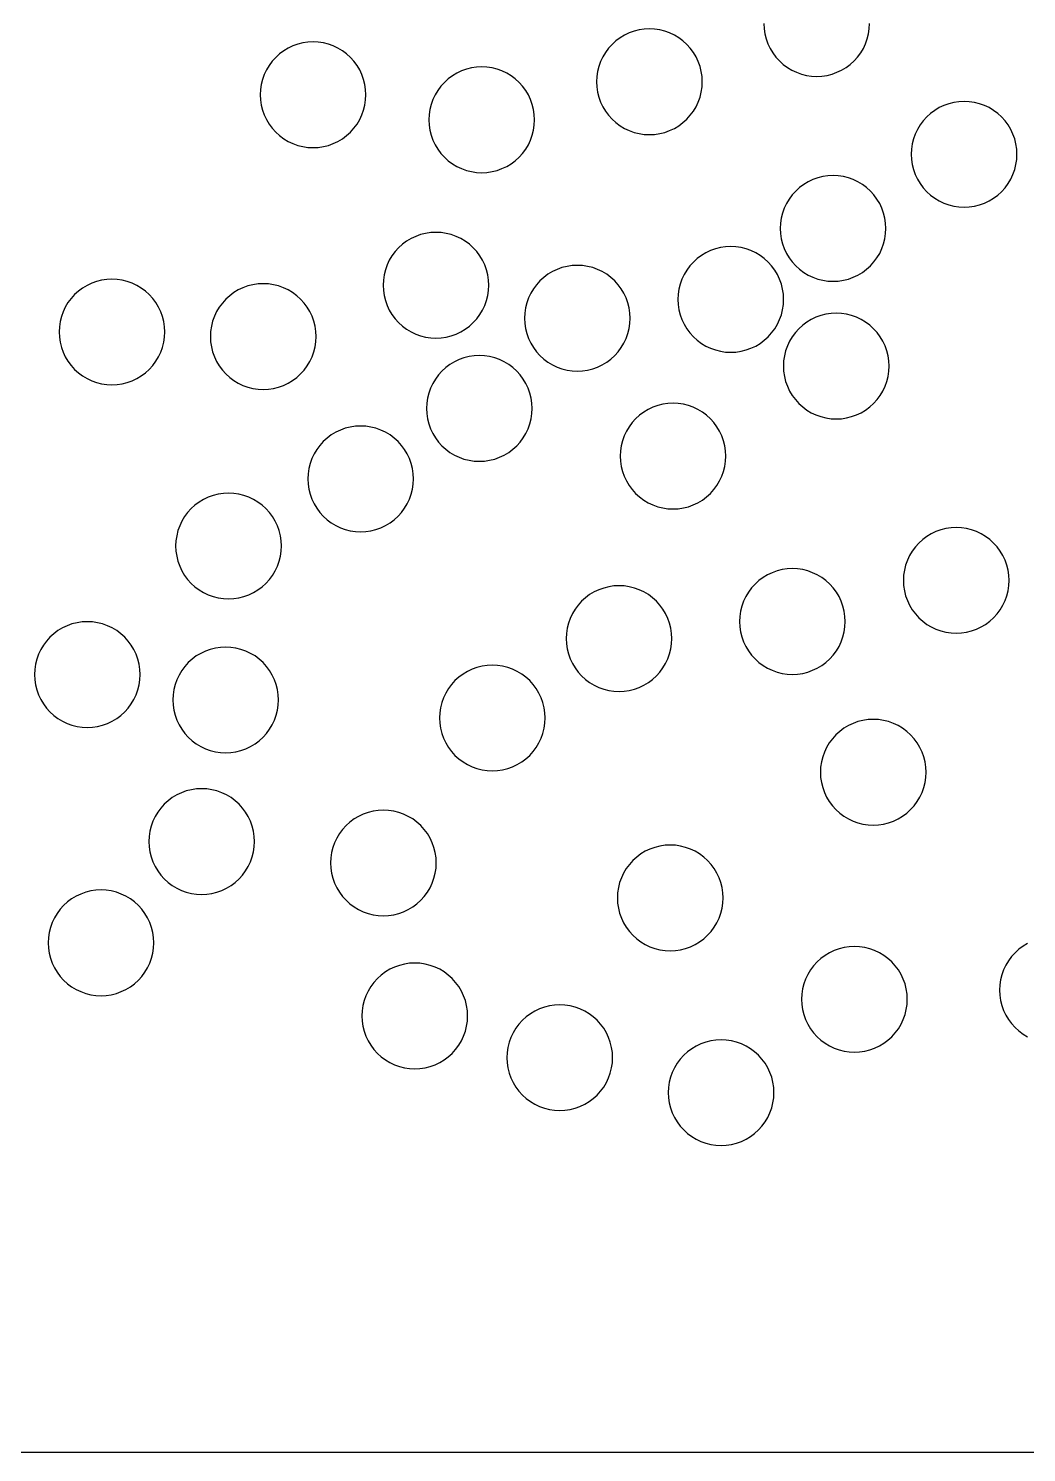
# Model space of a CAD drawing. Header units: millimetres. Extents: x 0 to 406, y 0 to 84.
# Drawn here: x 50.91 to 79.24, y 0 to 40.41 of the extents above; entities that cross this region are included whole.
import ezdxf

# ---------------------------------------------------------------- set-up
doc = ezdxf.new("R2010")
doc.units = ezdxf.units.MM

msp = doc.modelspace()

# ---------------------------------------------------------------- linework, layer by layer
at = {"color": 0}
for points in [[(0, 0), (0, 83.82), (406.4, 83.82), (406.4, 0), (0, 0)], [(71.782, 40.549), (71.789, 40.402), (71.811, 40.257), (71.846, 40.114), (71.896, 39.975), (71.959, 39.842), (72.034, 39.716), (72.122, 39.598), (72.221, 39.489), (72.33, 39.39), (72.448, 39.302), (72.575, 39.227), (72.708, 39.164), (72.846, 39.114), (72.989, 39.078), (73.135, 39.057), (73.282, 39.049), (73.429, 39.057), (73.574, 39.078), (73.717, 39.114), (73.856, 39.164), (73.989, 39.227), (74.115, 39.302), (74.233, 39.39), (74.342, 39.489)], [(74.342, 39.489), (74.441, 39.598), (74.529, 39.716), (74.605, 39.842), (74.668, 39.975), (74.717, 40.114), (74.753, 40.257), (74.774, 40.402), (74.782, 40.549)], [(60.048, 37.467), (60.147, 37.576), (60.235, 37.694), (60.311, 37.821), (60.373, 37.954), (60.423, 38.092), (60.459, 38.235), (60.48, 38.381), (60.488, 38.528), (60.48, 38.675), (60.459, 38.82), (60.423, 38.963), (60.373, 39.102), (60.311, 39.235), (60.235, 39.361), (60.147, 39.479), (60.048, 39.588), (59.939, 39.687), (59.821, 39.775), (59.695, 39.851), (59.562, 39.914), (59.423, 39.963), (59.28, 39.999), (59.135, 40.021), (58.988, 40.028), (58.841, 40.021), (58.695, 39.999), (58.552, 39.963), (58.414, 39.914), (58.281, 39.851), (58.154, 39.775), (58.036, 39.687), (57.927, 39.588), (57.828, 39.479), (57.74, 39.361), (57.665, 39.235), (57.602, 39.102), (57.552, 38.963), (57.516, 38.82), (57.495, 38.675), (57.488, 38.528), (57.495, 38.381), (57.516, 38.235), (57.552, 38.092), (57.602, 37.954), (57.665, 37.821), (57.74, 37.694), (57.828, 37.576), (57.927, 37.467), (58.036, 37.368), (58.154, 37.281), (58.281, 37.205), (58.414, 37.142), (58.552, 37.092), (58.695, 37.057), (58.841, 37.035), (58.988, 37.028), (59.135, 37.035), (59.28, 37.057), (59.423, 37.092), (59.562, 37.142), (59.695, 37.205), (59.821, 37.281), (59.939, 37.368), (60.048, 37.467)], [(69.595, 37.835), (69.693, 37.944), (69.781, 38.062), (69.857, 38.188), (69.92, 38.321), (69.969, 38.46), (70.005, 38.603), (70.027, 38.748), (70.034, 38.895), (70.027, 39.042), (70.005, 39.188), (69.969, 39.331), (69.92, 39.469), (69.857, 39.602), (69.781, 39.729), (69.693, 39.847), (69.595, 39.956), (69.485, 40.055), (69.367, 40.142), (69.241, 40.218), (69.108, 40.281), (68.969, 40.331), (68.827, 40.366), (68.681, 40.388), (68.534, 40.395), (68.387, 40.388), (68.241, 40.366), (68.098, 40.331), (67.96, 40.281), (67.827, 40.218), (67.701, 40.142), (67.582, 40.055), (67.473, 39.956), (67.374, 39.847), (67.287, 39.729), (67.211, 39.602), (67.148, 39.469), (67.098, 39.331), (67.063, 39.188), (67.041, 39.042), (67.034, 38.895), (67.041, 38.748), (67.063, 38.603), (67.098, 38.46), (67.148, 38.321), (67.211, 38.188), (67.287, 38.062), (67.374, 37.944), (67.473, 37.835), (67.582, 37.736), (67.701, 37.648), (67.827, 37.572), (67.96, 37.509), (68.098, 37.46), (68.241, 37.424), (68.387, 37.402), (68.534, 37.395), (68.681, 37.402), (68.827, 37.424), (68.969, 37.46), (69.108, 37.509), (69.241, 37.572), (69.367, 37.648), (69.485, 37.736), (69.595, 37.835)], [(64.835, 36.756), (64.934, 36.865), (65.022, 36.983), (65.098, 37.109), (65.16, 37.242), (65.21, 37.381), (65.246, 37.524), (65.267, 37.669), (65.275, 37.816), (65.267, 37.963), (65.246, 38.109), (65.21, 38.252), (65.16, 38.39), (65.098, 38.523), (65.022, 38.65), (64.934, 38.768), (64.835, 38.877), (64.726, 38.976), (64.608, 39.064), (64.482, 39.139), (64.349, 39.202), (64.21, 39.252), (64.067, 39.288), (63.922, 39.309), (63.775, 39.316), (63.628, 39.309), (63.482, 39.288), (63.339, 39.252), (63.201, 39.202), (63.068, 39.139), (62.941, 39.064), (62.823, 38.976), (62.714, 38.877), (62.615, 38.768), (62.527, 38.65), (62.452, 38.523), (62.389, 38.39), (62.339, 38.252), (62.303, 38.109), (62.282, 37.963), (62.275, 37.816), (62.282, 37.669), (62.303, 37.524), (62.339, 37.381), (62.389, 37.242), (62.452, 37.109), (62.527, 36.983), (62.615, 36.865), (62.714, 36.756), (62.823, 36.657), (62.941, 36.569), (63.068, 36.493), (63.201, 36.431), (63.339, 36.381), (63.482, 36.345), (63.628, 36.324), (63.775, 36.316), (63.922, 36.324), (64.067, 36.345), (64.21, 36.381), (64.349, 36.431), (64.482, 36.493), (64.608, 36.569), (64.726, 36.657), (64.835, 36.756)], [(78.526, 35.777), (78.625, 35.886), (78.712, 36.005), (78.788, 36.131), (78.851, 36.264), (78.901, 36.403), (78.936, 36.545), (78.958, 36.691), (78.965, 36.838), (78.958, 36.985), (78.936, 37.131), (78.901, 37.273), (78.851, 37.412), (78.788, 37.545), (78.712, 37.671), (78.625, 37.79), (78.526, 37.899), (78.417, 37.998), (78.299, 38.085), (78.172, 38.161), (78.039, 38.224), (77.901, 38.273), (77.758, 38.309), (77.612, 38.331), (77.465, 38.338), (77.318, 38.331), (77.173, 38.309), (77.03, 38.273), (76.891, 38.224), (76.758, 38.161), (76.632, 38.085), (76.514, 37.998), (76.405, 37.899), (76.306, 37.79), (76.218, 37.671), (76.142, 37.545), (76.079, 37.412), (76.03, 37.273), (75.994, 37.131), (75.972, 36.985), (75.965, 36.838), (75.972, 36.691), (75.994, 36.545), (76.03, 36.403), (76.079, 36.264), (76.142, 36.131), (76.218, 36.005), (76.306, 35.886), (76.405, 35.777), (76.514, 35.679), (76.632, 35.591), (76.758, 35.515), (76.891, 35.452), (77.03, 35.403), (77.173, 35.367), (77.318, 35.345), (77.465, 35.338), (77.612, 35.345), (77.758, 35.367), (77.901, 35.403), (78.039, 35.452), (78.172, 35.515), (78.299, 35.591), (78.417, 35.679), (78.526, 35.777)], [(74.806, 33.674), (74.905, 33.783), (74.992, 33.901), (75.068, 34.027), (75.131, 34.16), (75.181, 34.299), (75.216, 34.442), (75.238, 34.587), (75.245, 34.734), (75.238, 34.881), (75.216, 35.027), (75.181, 35.17), (75.131, 35.308), (75.068, 35.441), (74.992, 35.568), (74.905, 35.686), (74.806, 35.795), (74.697, 35.894), (74.578, 35.981), (74.452, 36.057), (74.319, 36.12), (74.181, 36.17), (74.038, 36.205), (73.892, 36.227), (73.745, 36.234), (73.598, 36.227), (73.452, 36.205), (73.31, 36.17), (73.171, 36.12), (73.038, 36.057), (72.912, 35.981), (72.794, 35.894), (72.684, 35.795), (72.586, 35.686), (72.498, 35.568), (72.422, 35.441), (72.359, 35.308), (72.31, 35.17), (72.274, 35.027), (72.252, 34.881), (72.245, 34.734), (72.252, 34.587), (72.274, 34.442), (72.31, 34.299), (72.359, 34.16), (72.422, 34.027), (72.498, 33.901), (72.586, 33.783), (72.684, 33.674), (72.794, 33.575), (72.912, 33.487), (73.038, 33.411), (73.171, 33.348), (73.31, 33.299), (73.452, 33.263), (73.598, 33.241), (73.745, 33.234), (73.892, 33.241), (74.038, 33.263), (74.181, 33.299), (74.319, 33.348), (74.452, 33.411), (74.578, 33.487), (74.697, 33.575), (74.806, 33.674)], [(63.535, 32.063), (63.634, 32.172), (63.722, 32.29), (63.797, 32.416), (63.86, 32.549), (63.91, 32.688), (63.945, 32.831), (63.967, 32.976), (63.974, 33.123), (63.967, 33.27), (63.945, 33.416), (63.91, 33.559), (63.86, 33.697), (63.797, 33.83), (63.722, 33.957), (63.634, 34.075), (63.535, 34.184), (63.426, 34.283), (63.308, 34.37), (63.181, 34.446), (63.048, 34.509), (62.91, 34.559), (62.767, 34.594), (62.621, 34.616), (62.474, 34.623), (62.327, 34.616), (62.182, 34.594), (62.039, 34.559), (61.9, 34.509), (61.767, 34.446), (61.641, 34.37), (61.523, 34.283), (61.414, 34.184), (61.315, 34.075), (61.227, 33.957), (61.151, 33.83), (61.088, 33.697), (61.039, 33.559), (61.003, 33.416), (60.982, 33.27), (60.974, 33.123), (60.982, 32.976), (61.003, 32.831), (61.039, 32.688), (61.088, 32.549), (61.151, 32.416), (61.227, 32.29), (61.315, 32.172), (61.414, 32.063), (61.523, 31.964), (61.641, 31.876), (61.767, 31.8), (61.9, 31.737), (62.039, 31.688), (62.182, 31.652), (62.327, 31.631), (62.474, 31.623), (62.621, 31.631), (62.767, 31.652), (62.91, 31.688), (63.048, 31.737), (63.181, 31.8), (63.308, 31.876), (63.426, 31.964), (63.535, 32.063)], [(71.903, 31.66), (72.002, 31.769), (72.09, 31.887), (72.165, 32.013), (72.228, 32.146), (72.278, 32.285), (72.314, 32.428), (72.335, 32.573), (72.342, 32.72), (72.335, 32.867), (72.314, 33.013), (72.278, 33.156), (72.228, 33.294), (72.165, 33.427), (72.09, 33.554), (72.002, 33.672), (71.903, 33.781), (71.794, 33.88), (71.676, 33.967), (71.55, 34.043), (71.416, 34.106), (71.278, 34.156), (71.135, 34.191), (70.989, 34.213), (70.842, 34.22), (70.695, 34.213), (70.55, 34.191), (70.407, 34.156), (70.268, 34.106), (70.135, 34.043), (70.009, 33.967), (69.891, 33.88), (69.782, 33.781), (69.683, 33.672), (69.595, 33.554), (69.52, 33.427), (69.457, 33.294), (69.407, 33.156), (69.371, 33.013), (69.35, 32.867), (69.342, 32.72), (69.35, 32.573), (69.371, 32.428), (69.407, 32.285), (69.457, 32.146), (69.52, 32.013), (69.595, 31.887), (69.683, 31.769), (69.782, 31.66), (69.891, 31.561), (70.009, 31.473), (70.135, 31.397), (70.268, 31.334), (70.407, 31.285), (70.55, 31.249), (70.695, 31.227), (70.842, 31.22), (70.989, 31.227), (71.135, 31.249), (71.278, 31.285), (71.416, 31.334), (71.55, 31.397), (71.676, 31.473), (71.794, 31.561), (71.903, 31.66)], [(67.548, 31.126), (67.647, 31.235), (67.735, 31.354), (67.811, 31.48), (67.874, 31.613), (67.923, 31.751), (67.959, 31.894), (67.981, 32.04), (67.988, 32.187), (67.981, 32.334), (67.959, 32.48), (67.923, 32.622), (67.874, 32.761), (67.811, 32.894), (67.735, 33.02), (67.647, 33.138), (67.548, 33.248), (67.439, 33.346), (67.321, 33.434), (67.195, 33.51), (67.062, 33.573), (66.923, 33.622), (66.78, 33.658), (66.635, 33.68), (66.488, 33.687), (66.341, 33.68), (66.195, 33.658), (66.052, 33.622), (65.914, 33.573), (65.781, 33.51), (65.654, 33.434), (65.536, 33.346), (65.427, 33.248), (65.328, 33.138), (65.241, 33.02), (65.165, 32.894), (65.102, 32.761), (65.052, 32.622), (65.017, 32.48), (64.995, 32.334), (64.988, 32.187), (64.995, 32.04), (65.017, 31.894), (65.052, 31.751), (65.102, 31.613), (65.165, 31.48), (65.241, 31.354), (65.328, 31.235), (65.427, 31.126), (65.536, 31.027), (65.654, 30.94), (65.781, 30.864), (65.914, 30.801), (66.052, 30.751), (66.195, 30.716), (66.341, 30.694), (66.488, 30.687), (66.635, 30.694), (66.78, 30.716), (66.923, 30.751), (67.062, 30.801), (67.195, 30.864), (67.321, 30.94), (67.439, 31.027), (67.548, 31.126)], [(54.34, 30.735), (54.439, 30.844), (54.527, 30.963), (54.602, 31.089), (54.665, 31.222), (54.715, 31.36), (54.75, 31.503), (54.772, 31.649), (54.779, 31.796), (54.772, 31.943), (54.75, 32.089), (54.715, 32.231), (54.665, 32.37), (54.602, 32.503), (54.527, 32.629), (54.439, 32.748), (54.34, 32.857), (54.231, 32.955), (54.113, 33.043), (53.986, 33.119), (53.853, 33.182), (53.715, 33.231), (53.572, 33.267), (53.426, 33.289), (53.279, 33.296), (53.132, 33.289), (52.987, 33.267), (52.844, 33.231), (52.705, 33.182), (52.572, 33.119), (52.446, 33.043), (52.328, 32.955), (52.219, 32.857), (52.12, 32.748), (52.032, 32.629), (51.956, 32.503), (51.893, 32.37), (51.844, 32.231), (51.808, 32.089), (51.787, 31.943), (51.779, 31.796), (51.787, 31.649), (51.808, 31.503), (51.844, 31.36), (51.893, 31.222), (51.956, 31.089), (52.032, 30.963), (52.12, 30.844), (52.219, 30.735), (52.328, 30.636), (52.446, 30.549), (52.572, 30.473), (52.705, 30.41), (52.844, 30.361), (52.987, 30.325), (53.132, 30.303), (53.279, 30.296), (53.426, 30.303), (53.572, 30.325), (53.715, 30.361), (53.853, 30.41), (53.986, 30.473), (54.113, 30.549), (54.231, 30.636), (54.34, 30.735)], [(58.633, 30.605), (58.732, 30.714), (58.82, 30.833), (58.895, 30.959), (58.958, 31.092), (59.008, 31.231), (59.043, 31.373), (59.065, 31.519), (59.072, 31.666), (59.065, 31.813), (59.043, 31.959), (59.008, 32.101), (58.958, 32.24), (58.895, 32.373), (58.82, 32.499), (58.732, 32.618), (58.633, 32.727), (58.524, 32.825), (58.406, 32.913), (58.279, 32.989), (58.146, 33.052), (58.008, 33.101), (57.865, 33.137), (57.719, 33.159), (57.572, 33.166), (57.425, 33.159), (57.28, 33.137), (57.137, 33.101), (56.998, 33.052), (56.865, 32.989), (56.739, 32.913), (56.621, 32.825), (56.512, 32.727), (56.413, 32.618), (56.325, 32.499), (56.249, 32.373), (56.186, 32.24), (56.137, 32.101), (56.101, 31.959), (56.08, 31.813), (56.072, 31.666), (56.08, 31.519), (56.101, 31.373), (56.137, 31.231), (56.186, 31.092), (56.249, 30.959), (56.325, 30.833), (56.413, 30.714), (56.512, 30.605), (56.621, 30.506), (56.739, 30.419), (56.865, 30.343), (56.998, 30.28), (57.137, 30.231), (57.28, 30.195), (57.425, 30.173), (57.572, 30.166), (57.719, 30.173), (57.865, 30.195), (58.008, 30.231), (58.146, 30.28), (58.279, 30.343), (58.406, 30.419), (58.524, 30.506), (58.633, 30.605)], [(74.895, 29.768), (74.994, 29.877), (75.081, 29.995), (75.157, 30.121), (75.22, 30.255), (75.27, 30.393), (75.305, 30.536), (75.327, 30.682), (75.334, 30.829), (75.327, 30.976), (75.305, 31.121), (75.27, 31.264), (75.22, 31.403), (75.157, 31.536), (75.081, 31.662), (74.994, 31.78), (74.895, 31.889), (74.786, 31.988), (74.667, 32.076), (74.541, 32.151), (74.408, 32.214), (74.27, 32.264), (74.127, 32.3), (73.981, 32.321), (73.834, 32.329), (73.687, 32.321), (73.541, 32.3), (73.399, 32.264), (73.26, 32.214), (73.127, 32.151), (73.001, 32.076), (72.883, 31.988), (72.773, 31.889), (72.675, 31.78), (72.587, 31.662), (72.511, 31.536), (72.448, 31.403), (72.399, 31.264), (72.363, 31.121), (72.341, 30.976), (72.334, 30.829), (72.341, 30.682), (72.363, 30.536), (72.399, 30.393), (72.448, 30.255), (72.511, 30.121), (72.587, 29.995), (72.675, 29.877), (72.773, 29.768), (72.883, 29.669), (73.001, 29.581), (73.127, 29.506), (73.26, 29.443), (73.399, 29.393), (73.541, 29.357), (73.687, 29.336), (73.834, 29.329), (73.981, 29.336), (74.127, 29.357), (74.27, 29.393), (74.408, 29.443), (74.541, 29.506), (74.667, 29.581), (74.786, 29.669), (74.895, 29.768)], [(64.767, 28.565), (64.866, 28.674), (64.954, 28.793), (65.029, 28.919), (65.092, 29.052), (65.142, 29.191), (65.177, 29.333), (65.199, 29.479), (65.206, 29.626), (65.199, 29.773), (65.177, 29.919), (65.142, 30.061), (65.092, 30.2), (65.029, 30.333), (64.954, 30.459), (64.866, 30.578), (64.767, 30.687), (64.658, 30.786), (64.54, 30.873), (64.413, 30.949), (64.28, 31.012), (64.142, 31.061), (63.999, 31.097), (63.853, 31.119), (63.706, 31.126), (63.559, 31.119), (63.414, 31.097), (63.271, 31.061), (63.132, 31.012), (62.999, 30.949), (62.873, 30.873), (62.755, 30.786), (62.646, 30.687), (62.547, 30.578), (62.459, 30.459), (62.383, 30.333), (62.32, 30.2), (62.271, 30.061), (62.235, 29.919), (62.214, 29.773), (62.206, 29.626), (62.214, 29.479), (62.235, 29.333), (62.271, 29.191), (62.32, 29.052), (62.383, 28.919), (62.459, 28.793), (62.547, 28.674), (62.646, 28.565), (62.755, 28.466), (62.873, 28.379), (62.999, 28.303), (63.132, 28.24), (63.271, 28.191), (63.414, 28.155), (63.559, 28.133), (63.706, 28.126), (63.853, 28.133), (63.999, 28.155), (64.142, 28.191), (64.28, 28.24), (64.413, 28.303), (64.54, 28.379), (64.658, 28.466), (64.767, 28.565)], [(70.265, 27.214), (70.363, 27.323), (70.451, 27.442), (70.527, 27.568), (70.59, 27.701), (70.639, 27.839), (70.675, 27.982), (70.697, 28.128), (70.704, 28.275), (70.697, 28.422), (70.675, 28.568), (70.639, 28.71), (70.59, 28.849), (70.527, 28.982), (70.451, 29.108), (70.363, 29.226), (70.265, 29.336), (70.156, 29.434), (70.037, 29.522), (69.911, 29.598), (69.778, 29.661), (69.639, 29.71), (69.497, 29.746), (69.351, 29.768), (69.204, 29.775), (69.057, 29.768), (68.911, 29.746), (68.768, 29.71), (68.63, 29.661), (68.497, 29.598), (68.371, 29.522), (68.252, 29.434), (68.143, 29.336), (68.044, 29.226), (67.957, 29.108), (67.881, 28.982), (67.818, 28.849), (67.769, 28.71), (67.733, 28.568), (67.711, 28.422), (67.704, 28.275), (67.711, 28.128), (67.733, 27.982), (67.769, 27.839), (67.818, 27.701), (67.881, 27.568), (67.957, 27.442), (68.044, 27.323), (68.143, 27.214), (68.252, 27.115), (68.371, 27.028), (68.497, 26.952), (68.63, 26.889), (68.768, 26.839), (68.911, 26.804), (69.057, 26.782), (69.204, 26.775), (69.351, 26.782), (69.497, 26.804), (69.639, 26.839), (69.778, 26.889), (69.911, 26.952), (70.037, 27.028), (70.156, 27.115), (70.265, 27.214)], [(61.398, 26.567), (61.497, 26.676), (61.585, 26.794), (61.66, 26.921), (61.723, 27.054), (61.773, 27.192), (61.809, 27.335), (61.83, 27.481), (61.837, 27.628), (61.83, 27.775), (61.809, 27.92), (61.773, 28.063), (61.723, 28.202), (61.66, 28.335), (61.585, 28.461), (61.497, 28.579), (61.398, 28.688), (61.289, 28.787), (61.171, 28.875), (61.045, 28.951), (60.911, 29.014), (60.773, 29.063), (60.63, 29.099), (60.484, 29.121), (60.337, 29.128), (60.19, 29.121), (60.045, 29.099), (59.902, 29.063), (59.763, 29.014), (59.63, 28.951), (59.504, 28.875), (59.386, 28.787), (59.277, 28.688), (59.178, 28.579), (59.09, 28.461), (59.015, 28.335), (58.952, 28.202), (58.902, 28.063), (58.866, 27.92), (58.845, 27.775), (58.837, 27.628), (58.845, 27.481), (58.866, 27.335), (58.902, 27.192), (58.952, 27.054), (59.015, 26.921), (59.09, 26.794), (59.178, 26.676), (59.277, 26.567), (59.386, 26.468), (59.504, 26.381), (59.63, 26.305), (59.763, 26.242), (59.902, 26.192), (60.045, 26.157), (60.19, 26.135), (60.337, 26.128), (60.484, 26.135), (60.63, 26.157), (60.773, 26.192), (60.911, 26.242), (61.045, 26.305), (61.171, 26.381), (61.289, 26.468), (61.398, 26.567)], [(57.649, 24.663), (57.748, 24.772), (57.835, 24.89), (57.911, 25.017), (57.974, 25.15), (58.023, 25.288), (58.059, 25.431), (58.081, 25.577), (58.088, 25.724), (58.081, 25.871), (58.059, 26.016), (58.023, 26.159), (57.974, 26.298), (57.911, 26.431), (57.835, 26.557), (57.748, 26.675), (57.649, 26.784), (57.54, 26.883), (57.421, 26.971), (57.295, 27.047), (57.162, 27.11), (57.023, 27.159), (56.881, 27.195), (56.735, 27.217), (56.588, 27.224), (56.441, 27.217), (56.295, 27.195), (56.153, 27.159), (56.014, 27.11), (55.881, 27.047), (55.755, 26.971), (55.636, 26.883), (55.527, 26.784), (55.428, 26.675), (55.341, 26.557), (55.265, 26.431), (55.202, 26.298), (55.153, 26.159), (55.117, 26.016), (55.095, 25.871), (55.088, 25.724), (55.095, 25.577), (55.117, 25.431), (55.153, 25.288), (55.202, 25.15), (55.265, 25.017), (55.341, 24.89), (55.428, 24.772), (55.527, 24.663), (55.636, 24.564), (55.755, 24.477), (55.881, 24.401), (56.014, 24.338), (56.153, 24.288), (56.295, 24.253), (56.441, 24.231), (56.588, 24.224), (56.735, 24.231), (56.881, 24.253), (57.023, 24.288), (57.162, 24.338), (57.295, 24.401), (57.421, 24.477), (57.54, 24.564), (57.649, 24.663)], [(78.301, 23.687), (78.4, 23.796), (78.487, 23.914), (78.563, 24.04), (78.626, 24.173), (78.676, 24.312), (78.711, 24.455), (78.733, 24.6), (78.74, 24.747), (78.733, 24.894), (78.711, 25.04), (78.676, 25.183), (78.626, 25.321), (78.563, 25.455), (78.487, 25.581), (78.4, 25.699), (78.301, 25.808), (78.192, 25.907), (78.074, 25.995), (77.947, 26.07), (77.814, 26.133), (77.676, 26.183), (77.533, 26.219), (77.387, 26.24), (77.24, 26.247), (77.093, 26.24), (76.948, 26.219), (76.805, 26.183), (76.666, 26.133), (76.533, 26.07), (76.407, 25.995), (76.289, 25.907), (76.18, 25.808), (76.081, 25.699), (75.993, 25.581), (75.917, 25.455), (75.854, 25.321), (75.805, 25.183), (75.769, 25.04), (75.747, 24.894), (75.74, 24.747), (75.747, 24.6), (75.769, 24.455), (75.805, 24.312), (75.854, 24.173), (75.917, 24.04), (75.993, 23.914), (76.081, 23.796), (76.18, 23.687), (76.289, 23.588), (76.407, 23.5), (76.533, 23.425), (76.666, 23.362), (76.805, 23.312), (76.948, 23.276), (77.093, 23.255), (77.24, 23.247), (77.387, 23.255), (77.533, 23.276), (77.676, 23.312), (77.814, 23.362), (77.947, 23.425), (78.074, 23.5), (78.192, 23.588), (78.301, 23.687)], [(73.652, 22.52), (73.751, 22.629), (73.839, 22.747), (73.914, 22.873), (73.977, 23.006), (74.027, 23.145), (74.062, 23.288), (74.084, 23.433), (74.091, 23.58), (74.084, 23.727), (74.062, 23.873), (74.027, 24.016), (73.977, 24.154), (73.914, 24.287), (73.839, 24.414), (73.751, 24.532), (73.652, 24.641), (73.543, 24.74), (73.425, 24.828), (73.298, 24.903), (73.165, 24.966), (73.027, 25.016), (72.884, 25.052), (72.738, 25.073), (72.591, 25.08), (72.444, 25.073), (72.299, 25.052), (72.156, 25.016), (72.017, 24.966), (71.884, 24.903), (71.758, 24.828), (71.64, 24.74), (71.531, 24.641), (71.432, 24.532), (71.344, 24.414), (71.268, 24.287), (71.205, 24.154), (71.156, 24.016), (71.12, 23.873), (71.099, 23.727), (71.091, 23.58), (71.099, 23.433), (71.12, 23.288), (71.156, 23.145), (71.205, 23.006), (71.268, 22.873), (71.344, 22.747), (71.432, 22.629), (71.531, 22.52), (71.64, 22.421), (71.758, 22.333), (71.884, 22.258), (72.017, 22.195), (72.156, 22.145), (72.299, 22.109), (72.444, 22.088), (72.591, 22.08), (72.738, 22.088), (72.884, 22.109), (73.027, 22.145), (73.165, 22.195), (73.298, 22.258), (73.425, 22.333), (73.543, 22.421), (73.652, 22.52)], [(68.731, 22.035), (68.83, 22.144), (68.918, 22.263), (68.994, 22.389), (69.057, 22.522), (69.106, 22.66), (69.142, 22.803), (69.164, 22.949), (69.171, 23.096), (69.164, 23.243), (69.142, 23.389), (69.106, 23.531), (69.057, 23.67), (68.994, 23.803), (68.918, 23.929), (68.83, 24.047), (68.731, 24.157), (68.622, 24.255), (68.504, 24.343), (68.378, 24.419), (68.245, 24.482), (68.106, 24.531), (67.963, 24.567), (67.818, 24.589), (67.671, 24.596), (67.524, 24.589), (67.378, 24.567), (67.235, 24.531), (67.097, 24.482), (66.964, 24.419), (66.837, 24.343), (66.719, 24.255), (66.61, 24.157), (66.511, 24.047), (66.424, 23.929), (66.348, 23.803), (66.285, 23.67), (66.235, 23.531), (66.2, 23.389), (66.178, 23.243), (66.171, 23.096), (66.178, 22.949), (66.2, 22.803), (66.235, 22.66), (66.285, 22.522), (66.348, 22.389), (66.424, 22.263), (66.511, 22.144), (66.61, 22.035), (66.719, 21.936), (66.837, 21.849), (66.964, 21.773), (67.097, 21.71), (67.235, 21.66), (67.378, 21.625), (67.524, 21.603), (67.671, 21.596), (67.818, 21.603), (67.963, 21.625), (68.106, 21.66), (68.245, 21.71), (68.378, 21.773), (68.504, 21.849), (68.622, 21.936), (68.731, 22.035)], [(53.641, 21.014), (53.74, 21.123), (53.828, 21.241), (53.904, 21.368), (53.966, 21.501), (54.016, 21.639), (54.052, 21.782), (54.073, 21.928), (54.081, 22.075), (54.073, 22.222), (54.052, 22.367), (54.016, 22.51), (53.966, 22.649), (53.904, 22.782), (53.828, 22.908), (53.74, 23.026), (53.641, 23.135), (53.532, 23.234), (53.414, 23.322), (53.288, 23.398), (53.155, 23.46), (53.016, 23.51), (52.873, 23.546), (52.728, 23.567), (52.581, 23.575), (52.434, 23.567), (52.288, 23.546), (52.145, 23.51), (52.007, 23.46), (51.874, 23.398), (51.747, 23.322), (51.629, 23.234), (51.52, 23.135), (51.421, 23.026), (51.333, 22.908), (51.258, 22.782), (51.195, 22.649), (51.145, 22.51), (51.109, 22.367), (51.088, 22.222), (51.081, 22.075), (51.088, 21.928), (51.109, 21.782), (51.145, 21.639), (51.195, 21.501), (51.258, 21.368), (51.333, 21.241), (51.421, 21.123), (51.52, 21.014), (51.629, 20.915), (51.747, 20.827), (51.874, 20.752), (52.007, 20.689), (52.145, 20.639), (52.288, 20.603), (52.434, 20.582), (52.581, 20.575), (52.728, 20.582), (52.873, 20.603), (53.016, 20.639), (53.155, 20.689), (53.288, 20.752), (53.414, 20.827), (53.532, 20.915), (53.641, 21.014)], [(57.567, 20.294), (57.666, 20.403), (57.754, 20.521), (57.829, 20.647), (57.892, 20.781), (57.942, 20.919), (57.978, 21.062), (57.999, 21.208), (58.007, 21.355), (57.999, 21.502), (57.978, 21.647), (57.942, 21.79), (57.892, 21.929), (57.829, 22.062), (57.754, 22.188), (57.666, 22.306), (57.567, 22.415), (57.458, 22.514), (57.34, 22.602), (57.214, 22.677), (57.081, 22.74), (56.942, 22.79), (56.799, 22.826), (56.654, 22.847), (56.507, 22.855), (56.36, 22.847), (56.214, 22.826), (56.071, 22.79), (55.933, 22.74), (55.799, 22.677), (55.673, 22.602), (55.555, 22.514), (55.446, 22.415), (55.347, 22.306), (55.259, 22.188), (55.184, 22.062), (55.121, 21.929), (55.071, 21.79), (55.035, 21.647), (55.014, 21.502), (55.007, 21.355), (55.014, 21.208), (55.035, 21.062), (55.071, 20.919), (55.121, 20.781), (55.184, 20.647), (55.259, 20.521), (55.347, 20.403), (55.446, 20.294), (55.555, 20.195), (55.673, 20.107), (55.799, 20.032), (55.933, 19.969), (56.071, 19.919), (56.214, 19.883), (56.36, 19.862), (56.507, 19.855), (56.654, 19.862), (56.799, 19.883), (56.942, 19.919), (57.081, 19.969), (57.214, 20.032), (57.34, 20.107), (57.458, 20.195), (57.567, 20.294)], [(65.137, 19.782), (65.235, 19.891), (65.323, 20.009), (65.399, 20.136), (65.462, 20.269), (65.511, 20.407), (65.547, 20.55), (65.569, 20.696), (65.576, 20.843), (65.569, 20.99), (65.547, 21.135), (65.511, 21.278), (65.462, 21.417), (65.399, 21.55), (65.323, 21.676), (65.235, 21.794), (65.137, 21.903), (65.027, 22.002), (64.909, 22.09), (64.783, 22.166), (64.65, 22.229), (64.511, 22.278), (64.368, 22.314), (64.223, 22.336), (64.076, 22.343), (63.929, 22.336), (63.783, 22.314), (63.64, 22.278), (63.502, 22.229), (63.369, 22.166), (63.243, 22.09), (63.124, 22.002), (63.015, 21.903), (62.916, 21.794), (62.829, 21.676), (62.753, 21.55), (62.69, 21.417), (62.64, 21.278), (62.605, 21.135), (62.583, 20.99), (62.576, 20.843), (62.583, 20.696), (62.605, 20.55), (62.64, 20.407), (62.69, 20.269), (62.753, 20.136), (62.829, 20.009), (62.916, 19.891), (63.015, 19.782), (63.124, 19.683), (63.243, 19.596), (63.369, 19.52), (63.502, 19.457), (63.64, 19.407), (63.783, 19.372), (63.929, 19.35), (64.076, 19.343), (64.223, 19.35), (64.368, 19.372), (64.511, 19.407), (64.65, 19.457), (64.783, 19.52), (64.909, 19.596), (65.027, 19.683), (65.137, 19.782)], [(75.947, 18.243), (76.046, 18.352), (76.133, 18.47), (76.209, 18.596), (76.272, 18.729), (76.322, 18.868), (76.357, 19.011), (76.379, 19.156), (76.386, 19.303), (76.379, 19.45), (76.357, 19.596), (76.322, 19.739), (76.272, 19.877), (76.209, 20.01), (76.133, 20.137), (76.046, 20.255), (75.947, 20.364), (75.838, 20.463), (75.719, 20.55), (75.593, 20.626), (75.46, 20.689), (75.322, 20.739), (75.179, 20.774), (75.033, 20.796), (74.886, 20.803), (74.739, 20.796), (74.593, 20.774), (74.451, 20.739), (74.312, 20.689), (74.179, 20.626), (74.053, 20.55), (73.935, 20.463), (73.825, 20.364), (73.727, 20.255), (73.639, 20.137), (73.563, 20.01), (73.5, 19.877), (73.451, 19.739), (73.415, 19.596), (73.393, 19.45), (73.386, 19.303), (73.393, 19.156), (73.415, 19.011), (73.451, 18.868), (73.5, 18.729), (73.563, 18.596), (73.639, 18.47), (73.727, 18.352), (73.825, 18.243), (73.935, 18.144), (74.053, 18.056), (74.179, 17.98), (74.312, 17.917), (74.451, 17.868), (74.593, 17.832), (74.739, 17.81), (74.886, 17.803), (75.033, 17.81), (75.179, 17.832), (75.322, 17.868), (75.46, 17.917), (75.593, 17.98), (75.719, 18.056), (75.838, 18.144), (75.947, 18.243)], [(56.886, 16.276), (56.985, 16.385), (57.073, 16.503), (57.148, 16.63), (57.211, 16.763), (57.261, 16.901), (57.297, 17.044), (57.318, 17.19), (57.325, 17.337), (57.318, 17.484), (57.297, 17.629), (57.261, 17.772), (57.211, 17.911), (57.148, 18.044), (57.073, 18.17), (56.985, 18.288), (56.886, 18.397), (56.777, 18.496), (56.659, 18.584), (56.533, 18.66), (56.399, 18.723), (56.261, 18.772), (56.118, 18.808), (55.972, 18.83), (55.825, 18.837), (55.678, 18.83), (55.533, 18.808), (55.39, 18.772), (55.251, 18.723), (55.118, 18.66), (54.992, 18.584), (54.874, 18.496), (54.765, 18.397), (54.666, 18.288), (54.578, 18.17), (54.503, 18.044), (54.44, 17.911), (54.39, 17.772), (54.354, 17.629), (54.333, 17.484), (54.325, 17.337), (54.333, 17.19), (54.354, 17.044), (54.39, 16.901), (54.44, 16.763), (54.503, 16.63), (54.578, 16.503), (54.666, 16.385), (54.765, 16.276), (54.874, 16.177), (54.992, 16.09), (55.118, 16.014), (55.251, 15.951), (55.39, 15.901), (55.533, 15.866), (55.678, 15.844), (55.825, 15.837), (55.972, 15.844), (56.118, 15.866), (56.261, 15.901), (56.399, 15.951), (56.533, 16.014), (56.659, 16.09), (56.777, 16.177), (56.886, 16.276)], [(62.045, 15.669), (62.144, 15.778), (62.231, 15.896), (62.307, 16.022), (62.37, 16.155), (62.419, 16.294), (62.455, 16.437), (62.477, 16.582), (62.484, 16.729), (62.477, 16.876), (62.455, 17.022), (62.419, 17.165), (62.37, 17.303), (62.307, 17.436), (62.231, 17.563), (62.144, 17.681), (62.045, 17.79), (61.936, 17.889), (61.817, 17.977), (61.691, 18.052), (61.558, 18.115), (61.419, 18.165), (61.277, 18.201), (61.131, 18.222), (60.984, 18.229), (60.837, 18.222), (60.691, 18.201), (60.549, 18.165), (60.41, 18.115), (60.277, 18.052), (60.151, 17.977), (60.032, 17.889), (59.923, 17.79), (59.825, 17.681), (59.737, 17.563), (59.661, 17.436), (59.598, 17.303), (59.549, 17.165), (59.513, 17.022), (59.491, 16.876), (59.484, 16.729), (59.491, 16.582), (59.513, 16.437), (59.549, 16.294), (59.598, 16.155), (59.661, 16.022), (59.737, 15.896), (59.825, 15.778), (59.923, 15.669), (60.032, 15.57), (60.151, 15.482), (60.277, 15.407), (60.41, 15.344), (60.549, 15.294), (60.691, 15.258), (60.837, 15.237), (60.984, 15.229), (61.131, 15.237), (61.277, 15.258), (61.419, 15.294), (61.558, 15.344), (61.691, 15.407), (61.817, 15.482), (61.936, 15.57), (62.045, 15.669)], [(70.184, 14.676), (70.283, 14.785), (70.37, 14.904), (70.446, 15.03), (70.509, 15.163), (70.559, 15.302), (70.594, 15.444), (70.616, 15.59), (70.623, 15.737), (70.616, 15.884), (70.594, 16.03), (70.559, 16.173), (70.509, 16.311), (70.446, 16.444), (70.37, 16.57), (70.283, 16.689), (70.184, 16.798), (70.075, 16.897), (69.956, 16.984), (69.83, 17.06), (69.697, 17.123), (69.559, 17.172), (69.416, 17.208), (69.27, 17.23), (69.123, 17.237), (68.976, 17.23), (68.83, 17.208), (68.688, 17.172), (68.549, 17.123), (68.416, 17.06), (68.29, 16.984), (68.172, 16.897), (68.062, 16.798), (67.964, 16.689), (67.876, 16.57), (67.8, 16.444), (67.737, 16.311), (67.688, 16.173), (67.652, 16.03), (67.63, 15.884), (67.623, 15.737), (67.63, 15.59), (67.652, 15.444), (67.688, 15.302), (67.737, 15.163), (67.8, 15.03), (67.876, 14.904), (67.964, 14.785), (68.062, 14.676), (68.172, 14.578), (68.29, 14.49), (68.416, 14.414), (68.549, 14.351), (68.688, 14.302), (68.83, 14.266), (68.976, 14.244), (69.123, 14.237), (69.27, 14.244), (69.416, 14.266), (69.559, 14.302), (69.697, 14.351), (69.83, 14.414), (69.956, 14.49), (70.075, 14.578), (70.184, 14.676)], [(54.03, 13.402), (54.129, 13.511), (54.217, 13.629), (54.293, 13.755), (54.356, 13.888), (54.405, 14.027), (54.441, 14.17), (54.463, 14.315), (54.47, 14.462), (54.463, 14.61), (54.441, 14.755), (54.405, 14.898), (54.356, 15.037), (54.293, 15.17), (54.217, 15.296), (54.129, 15.414), (54.03, 15.523), (53.921, 15.622), (53.803, 15.71), (53.677, 15.785), (53.544, 15.848), (53.405, 15.898), (53.262, 15.934), (53.117, 15.955), (52.97, 15.962), (52.823, 15.955), (52.677, 15.934), (52.534, 15.898), (52.396, 15.848), (52.263, 15.785), (52.136, 15.71), (52.018, 15.622), (51.909, 15.523), (51.81, 15.414), (51.723, 15.296), (51.647, 15.17), (51.584, 15.037), (51.534, 14.898), (51.499, 14.755), (51.477, 14.61), (51.47, 14.462), (51.477, 14.315), (51.499, 14.17), (51.534, 14.027), (51.584, 13.888), (51.647, 13.755), (51.723, 13.629), (51.81, 13.511), (51.909, 13.402), (52.018, 13.303), (52.136, 13.215), (52.263, 13.14), (52.396, 13.077), (52.534, 13.027), (52.677, 12.991), (52.823, 12.97), (52.97, 12.962), (53.117, 12.97), (53.262, 12.991), (53.405, 13.027), (53.544, 13.077), (53.677, 13.14), (53.803, 13.215), (53.921, 13.303), (54.03, 13.402)], [(75.412, 11.799), (75.511, 11.908), (75.599, 12.027), (75.674, 12.153), (75.737, 12.286), (75.787, 12.425), (75.823, 12.567), (75.844, 12.713), (75.851, 12.86), (75.844, 13.007), (75.823, 13.153), (75.787, 13.295), (75.737, 13.434), (75.674, 13.567), (75.599, 13.693), (75.511, 13.812), (75.412, 13.921), (75.303, 14.019), (75.185, 14.107), (75.059, 14.183), (74.925, 14.246), (74.787, 14.295), (74.644, 14.331), (74.498, 14.353), (74.351, 14.36), (74.204, 14.353), (74.059, 14.331), (73.916, 14.295), (73.777, 14.246), (73.644, 14.183), (73.518, 14.107), (73.4, 14.019), (73.291, 13.921), (73.192, 13.812), (73.104, 13.693), (73.029, 13.567), (72.966, 13.434), (72.916, 13.295), (72.88, 13.153), (72.859, 13.007), (72.851, 12.86), (72.859, 12.713), (72.88, 12.567), (72.916, 12.425), (72.966, 12.286), (73.029, 12.153), (73.104, 12.027), (73.192, 11.908), (73.291, 11.799), (73.4, 11.7), (73.518, 11.613), (73.644, 11.537), (73.777, 11.474), (73.916, 11.425), (74.059, 11.389), (74.204, 11.367), (74.351, 11.36), (74.498, 11.367), (74.644, 11.389), (74.787, 11.425), (74.925, 11.474), (75.059, 11.537), (75.185, 11.613), (75.303, 11.7), (75.412, 11.799)], [(79.263, 14.444), (79.136, 14.369), (79.018, 14.281), (78.909, 14.182), (78.81, 14.073), (78.723, 13.955), (78.647, 13.828), (78.584, 13.695), (78.534, 13.557), (78.499, 13.414), (78.477, 13.268), (78.47, 13.121), (78.477, 12.974), (78.499, 12.829), (78.534, 12.686), (78.584, 12.547), (78.647, 12.414), (78.723, 12.288), (78.81, 12.17), (78.909, 12.061), (79.018, 11.962), (79.136, 11.874), (79.263, 11.798)], [(62.935, 11.327), (63.034, 11.436), (63.122, 11.555), (63.197, 11.681), (63.26, 11.814), (63.31, 11.953), (63.346, 12.095), (63.367, 12.241), (63.374, 12.388), (63.367, 12.535), (63.346, 12.681), (63.31, 12.823), (63.26, 12.962), (63.197, 13.095), (63.122, 13.221), (63.034, 13.34), (62.935, 13.449), (62.826, 13.548), (62.708, 13.635), (62.582, 13.711), (62.449, 13.774), (62.31, 13.823), (62.167, 13.859), (62.022, 13.881), (61.874, 13.888), (61.727, 13.881), (61.582, 13.859), (61.439, 13.823), (61.3, 13.774), (61.167, 13.711), (61.041, 13.635), (60.923, 13.548), (60.814, 13.449), (60.715, 13.34), (60.627, 13.221), (60.552, 13.095), (60.489, 12.962), (60.439, 12.823), (60.403, 12.681), (60.382, 12.535), (60.374, 12.388), (60.382, 12.241), (60.403, 12.095), (60.439, 11.953), (60.489, 11.814), (60.552, 11.681), (60.627, 11.555), (60.715, 11.436), (60.814, 11.327), (60.923, 11.229), (61.041, 11.141), (61.167, 11.065), (61.3, 11.002), (61.439, 10.953), (61.582, 10.917), (61.727, 10.895), (61.874, 10.888), (62.022, 10.895), (62.167, 10.917), (62.31, 10.953), (62.449, 11.002), (62.582, 11.065), (62.708, 11.141), (62.826, 11.229), (62.935, 11.327)], [(67.049, 10.144), (67.148, 10.253), (67.236, 10.371), (67.311, 10.497), (67.374, 10.63), (67.424, 10.769), (67.46, 10.912), (67.481, 11.057), (67.488, 11.204), (67.481, 11.351), (67.46, 11.497), (67.424, 11.64), (67.374, 11.778), (67.311, 11.911), (67.236, 12.038), (67.148, 12.156), (67.049, 12.265), (66.94, 12.364), (66.822, 12.451), (66.696, 12.527), (66.562, 12.59), (66.424, 12.64), (66.281, 12.675), (66.135, 12.697), (65.988, 12.704), (65.841, 12.697), (65.696, 12.675), (65.553, 12.64), (65.414, 12.59), (65.281, 12.527), (65.155, 12.451), (65.037, 12.364), (64.928, 12.265), (64.829, 12.156), (64.741, 12.038), (64.666, 11.911), (64.603, 11.778), (64.553, 11.64), (64.517, 11.497), (64.496, 11.351), (64.488, 11.204), (64.496, 11.057), (64.517, 10.912), (64.553, 10.769), (64.603, 10.63), (64.666, 10.497), (64.741, 10.371), (64.829, 10.253), (64.928, 10.144), (65.037, 10.045), (65.155, 9.957), (65.281, 9.881), (65.414, 9.818), (65.553, 9.769), (65.696, 9.733), (65.841, 9.711), (65.988, 9.704), (66.135, 9.711), (66.281, 9.733), (66.424, 9.769), (66.562, 9.818), (66.696, 9.881), (66.822, 9.957), (66.94, 10.045), (67.049, 10.144)], [(71.629, 9.152), (71.728, 9.261), (71.815, 9.379), (71.891, 9.505), (71.954, 9.638), (72.004, 9.777), (72.039, 9.92), (72.061, 10.065), (72.068, 10.212), (72.061, 10.359), (72.039, 10.505), (72.004, 10.648), (71.954, 10.786), (71.891, 10.919), (71.815, 11.046), (71.728, 11.164), (71.629, 11.273), (71.52, 11.372), (71.402, 11.459), (71.275, 11.535), (71.142, 11.598), (71.004, 11.648), (70.861, 11.683), (70.715, 11.705), (70.568, 11.712), (70.421, 11.705), (70.276, 11.683), (70.133, 11.648), (69.994, 11.598), (69.861, 11.535), (69.735, 11.459), (69.617, 11.372), (69.507, 11.273), (69.409, 11.164), (69.321, 11.046), (69.245, 10.919), (69.182, 10.786), (69.133, 10.648), (69.097, 10.505), (69.075, 10.359), (69.068, 10.212), (69.075, 10.065), (69.097, 9.92), (69.133, 9.777), (69.182, 9.638), (69.245, 9.505), (69.321, 9.379), (69.409, 9.261), (69.507, 9.152), (69.617, 9.053), (69.735, 8.965), (69.861, 8.889), (69.994, 8.826), (70.133, 8.777), (70.276, 8.741), (70.421, 8.719), (70.568, 8.712), (70.715, 8.719), (70.861, 8.741), (71.004, 8.777), (71.142, 8.826), (71.275, 8.889), (71.402, 8.965), (71.52, 9.053), (71.629, 9.152)]]:
    msp.add_lwpolyline(points, dxfattribs=at)

doc.saveas('drawing.dxf')
